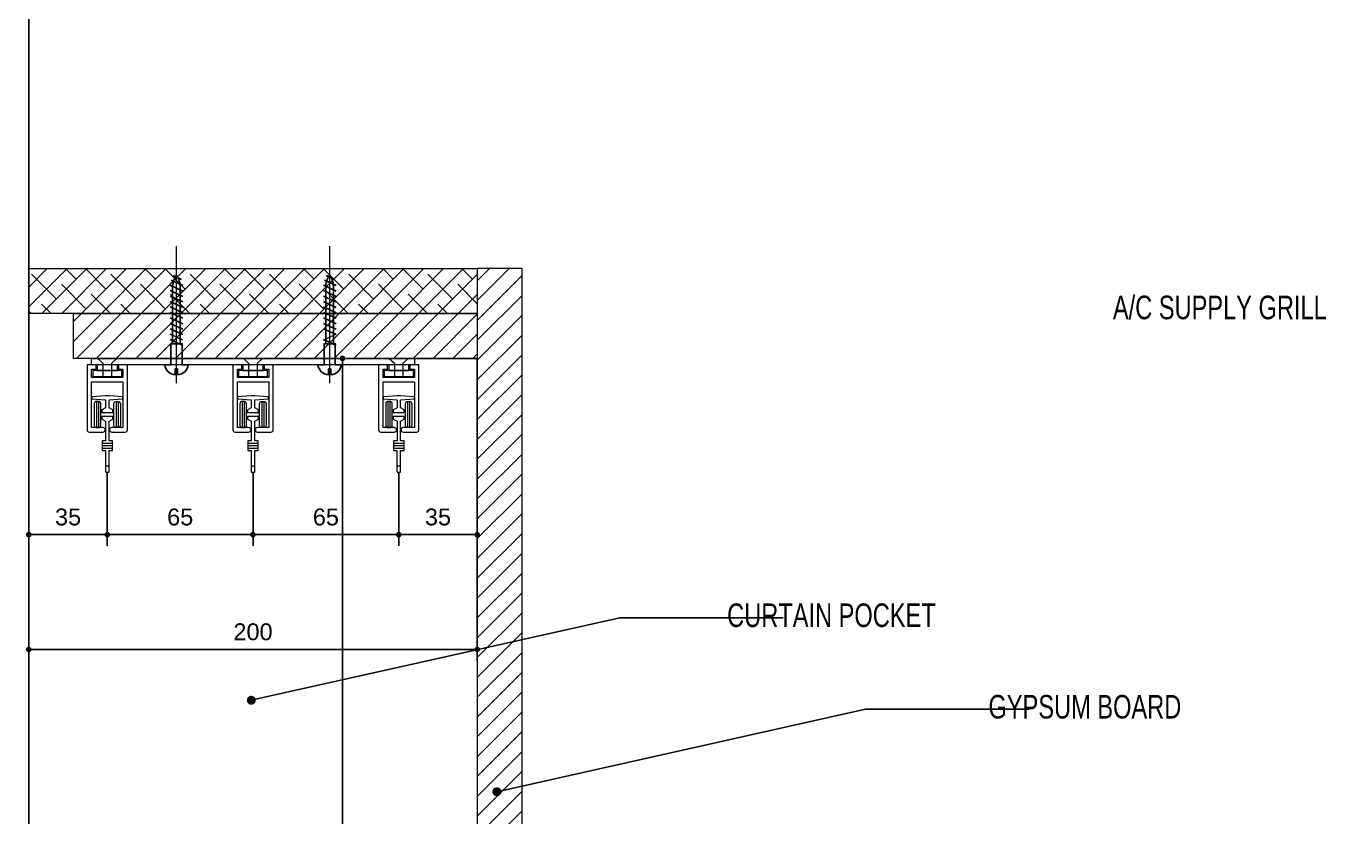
# Model space of a CAD drawing. Header units: inches. Extents: x -20583 to 399182, y -24453 to 525552.
# Drawn here: x 3121 to 3701, y 22308 to 22660 of the extents above; entities that cross this region are included whole.
import ezdxf

# ---------------------------------------------------------------- set-up
doc = ezdxf.new("R2010")
doc.units = ezdxf.units.IN
doc.header["$LTSCALE"] = 1000
doc.header["$MEASUREMENT"] = 0
doc.header["$PDMODE"] = 35
for name, color, linetype in [('8', 8, 'Continuous'), ('A-DIM', 9, 'Continuous'), ('Calliper Gypsum  Elevation', 31, 'Continuous'), ('Layer3', 3, 'Continuous')]:
    doc.layers.add(name, color=color, linetype=linetype)
doc.layers.add('GRC', color=41, linetype='Continuous', lineweight=0)
doc.layers.add('Sanitaire', color=253, linetype='Continuous', lineweight=0)
doc.styles.add('DIM 50', font='romans.shx', dxfattribs={"width": 0.75, "height": 100})
doc.styles.get("Standard").update_dxf_attribs({"font": 'arial.ttf'})
doc.dimstyles.new('chester 5', dxfattribs={"dimscale": 0.05, "dimtxt": 150, "dimasz": 50, "dimexe": 100, "dimexo": 0, "dimgap": 80, "dimtad": 1, "dimdec": 0, "dimzin": 0, "dimdsep": 46, "dimtxsty": 'Standard', "dimblk": 'DOT', "dimcen": 100, "dimclrd": 1, "dimclre": 1, "dimclrt": 3, "dimadec": 0, "dimazin": 0, "dimtfac": 1, "dimtdec": 0, "dimtofl": 0, "dimtmove": 0, "dimatfit": 3, "dimfxl": 1, "dimtolj": 1, "dimtzin": 0, "dimlwd": -1, "dimarcsym": 0})
doc.dimstyles.get("Standard").update_dxf_attribs({"dimtxt": 0.18, "dimasz": 0.18, "dimexe": 0.18, "dimexo": 0.0625, "dimgap": 0.09, "dimtad": 0, "dimtih": 1, "dimtoh": 1, "dimdec": 4, "dimzin": 0, "dimdsep": 46, "dimtxsty": 'Standard', "dimcen": 0.09, "dimadec": 0, "dimazin": 0, "dimtfac": 1, "dimtdec": 4, "dimtofl": 0, "dimtmove": 0, "dimatfit": 3, "dimfxl": 1, "dimtolj": 1, "dimtzin": 0, "dimarcsym": 0})

# ---------------------------------------------------------------- blocks, each defined once
blk = doc.blocks.new('curtain box 21')
at = {"lineweight": 0}
for p, q in [((3862.05, 3149.72), (3856.48, 3152.3)), ((3924.7, 3149.72), (3930.28, 3152.3)), ((3830.72, 3103.79), (3826.03, 3103.79)), ((3830.72, 3102.65), (3826.03, 3102.65)), ((3895.72, 3103.79), (3891.03, 3103.79)), ((3895.72, 3102.65), (3891.03, 3102.65)), ((3960.72, 3103.79), (3956.03, 3103.79)), ((3960.72, 3102.65), (3956.03, 3102.65)), ((3830.72, 3101.5), (3826.03, 3101.5)), ((3895.72, 3101.5), (3891.03, 3101.5)), ((3960.72, 3101.5), (3956.03, 3101.5))]:
    blk.add_line(p, q, dxfattribs=at)
at = {"color": 1, "lineweight": 0}
for p, q in [((3823.55, 3122.34), (3823.55, 3110.68)), ((3824.45, 3122.34), (3824.45, 3110.68)), ((3832.3, 3122.34), (3832.3, 3110.68)), ((3833.21, 3122.34), (3833.21, 3110.68)), ((3888.55, 3122.34), (3888.55, 3110.68)), ((3889.45, 3122.34), (3889.45, 3110.68)), ((3897.3, 3122.34), (3897.3, 3110.68)), ((3898.21, 3122.34), (3898.21, 3110.68)), ((3953.55, 3122.34), (3953.55, 3110.68)), ((3954.45, 3122.34), (3954.45, 3110.68)), ((3962.3, 3122.34), (3962.3, 3110.68)), ((3963.21, 3122.34), (3963.21, 3110.68))]:
    blk.add_line(p, q, dxfattribs=at)
at = {"color": 4, "lineweight": 0}
for points in [[(3859.2, 3130.48), (3859.2, 3191.5)], [(3927.55, 3130.48), (3927.55, 3191.5)]]:
    blk.add_lwpolyline(points, dxfattribs=at)
at = {"color": 1, "lineweight": 0}
for points in [[(3835.38, 3131.03), (3821.38, 3131.03), (3821.38, 3110.68), (3826.38, 3110.68, -1), (3826.38, 3108.68), (3820.38, 3108.68, -0.414214), (3819.38, 3109.68), (3819.38, 3138.68), (3823.38, 3138.68), (3823.38, 3136.68), (3821.38, 3136.68), (3821.38, 3133.03), (3835.38, 3133.03), (3835.38, 3136.68), (3833.38, 3136.68), (3833.38, 3138.68), (3837.38, 3138.68), (3837.38, 3109.68, -0.414214), (3836.38, 3108.68), (3830.38, 3108.68, -1), (3830.38, 3110.68), (3835.38, 3110.68)], [(3900.38, 3131.03), (3886.38, 3131.03), (3886.38, 3110.68), (3891.38, 3110.68, -1), (3891.38, 3108.68), (3885.38, 3108.68, -0.414214), (3884.38, 3109.68), (3884.38, 3138.68), (3888.38, 3138.68), (3888.38, 3136.68), (3886.38, 3136.68), (3886.38, 3133.03), (3900.38, 3133.03), (3900.38, 3136.68), (3898.38, 3136.68), (3898.38, 3138.68), (3902.38, 3138.68), (3902.38, 3109.68, -0.414214), (3901.38, 3108.68), (3895.38, 3108.68, -1), (3895.38, 3110.68), (3900.38, 3110.68)], [(3965.38, 3131.03), (3951.38, 3131.03), (3951.38, 3110.68), (3956.38, 3110.68, -1), (3956.38, 3108.68), (3950.38, 3108.68, -0.414214), (3949.38, 3109.68), (3949.38, 3138.68), (3953.38, 3138.68), (3953.38, 3136.68), (3951.38, 3136.68), (3951.38, 3133.03), (3965.38, 3133.03), (3965.38, 3136.68), (3963.38, 3136.68), (3963.38, 3138.68), (3967.38, 3138.68), (3967.38, 3109.68, -0.414214), (3966.38, 3108.68), (3960.38, 3108.68, -1), (3960.38, 3110.68), (3965.38, 3110.68)], [(3824.45, 3122.34), (3823.55, 3122.34, 0.414214), (3822.55, 3121.34), (3822.55, 3111.68, 0.414214), (3823.55, 3110.68), (3824.45, 3110.68, 0.414214), (3825.45, 3111.68), (3825.45, 3121.34, 0.414214)], [(3832.3, 3122.34), (3833.21, 3122.34, -0.414214), (3834.21, 3121.34), (3834.21, 3111.68, -0.414214), (3833.21, 3110.68), (3832.3, 3110.68, -0.414214), (3831.3, 3111.68), (3831.3, 3121.34, -0.414214)], [(3889.45, 3122.34), (3888.55, 3122.34, 0.414214), (3887.55, 3121.34), (3887.55, 3111.68, 0.414214), (3888.55, 3110.68), (3889.45, 3110.68, 0.414214), (3890.45, 3111.68), (3890.45, 3121.34, 0.414214)], [(3897.3, 3122.34), (3898.21, 3122.34, -0.414214), (3899.21, 3121.34), (3899.21, 3111.68, -0.414214), (3898.21, 3110.68), (3897.3, 3110.68, -0.414214), (3896.3, 3111.68), (3896.3, 3121.34, -0.414214)], [(3954.45, 3122.34), (3953.55, 3122.34, 0.414214), (3952.55, 3121.34), (3952.55, 3111.68, 0.414214), (3953.55, 3110.68), (3954.45, 3110.68, 0.414214), (3955.45, 3111.68), (3955.45, 3121.34, 0.414214)], [(3962.3, 3122.34), (3963.21, 3122.34, -0.414214), (3964.21, 3121.34), (3964.21, 3111.68, -0.414214), (3963.21, 3110.68), (3962.3, 3110.68, -0.414214), (3961.3, 3111.68), (3961.3, 3121.34, -0.414214)]]:
    blk.add_lwpolyline(points, format="xyb", close=True, dxfattribs=at)
at = {"lineweight": 0}
for points in [[(3965.38, 3141.53), (3821.38, 3141.53), (3821.38, 3138.68), (3965.38, 3138.68)], [(3828.38, 3141.53), (3832.61, 3141.53), (3830.33, 3139.35), (3830.33, 3133.53), (3828.38, 3133.53), (3826.43, 3133.53), (3826.43, 3139.35), (3824.14, 3141.53)], [(3893.38, 3141.53), (3897.61, 3141.53), (3895.33, 3139.35), (3895.33, 3133.53), (3893.38, 3133.53), (3891.43, 3133.53), (3891.43, 3139.35), (3889.14, 3141.53)], [(3958.38, 3141.53), (3962.61, 3141.53), (3960.33, 3139.35), (3960.33, 3133.53), (3958.38, 3133.53), (3956.43, 3133.53), (3956.43, 3139.35), (3954.14, 3141.53)], [(3827.62, 3124.77), (3829.14, 3124.77), (3835.33, 3124.36), (3835.33, 3123.52), (3829.14, 3123.12), (3829.14, 3119.46), (3830.81, 3118.55), (3830.81, 3117.46), (3830.81, 3117.46), (3828.38, 3117.46), (3825.94, 3117.46), (3825.94, 3117.46), (3825.94, 3118.55), (3827.62, 3119.46), (3827.62, 3123.12), (3821.43, 3123.52), (3821.43, 3124.36)], [(3892.62, 3124.77), (3894.14, 3124.77), (3900.33, 3124.36), (3900.33, 3123.52), (3894.14, 3123.12), (3894.14, 3119.46), (3895.81, 3118.55), (3895.81, 3117.46), (3895.81, 3117.46), (3893.38, 3117.46), (3890.94, 3117.46), (3890.94, 3117.46), (3890.94, 3118.55), (3892.62, 3119.46), (3892.62, 3123.12), (3886.43, 3123.52), (3886.43, 3124.36)], [(3957.62, 3124.77), (3959.14, 3124.77), (3965.33, 3124.36), (3965.33, 3123.52), (3959.14, 3123.12), (3959.14, 3119.46), (3960.81, 3118.55), (3960.81, 3117.46), (3960.81, 3117.46), (3958.38, 3117.46), (3955.94, 3117.46), (3955.94, 3117.46), (3955.94, 3118.55), (3957.62, 3119.46), (3957.62, 3123.12), (3951.43, 3123.52), (3951.43, 3124.36)]]:
    blk.add_lwpolyline(points, close=True, dxfattribs=at)
at = {"color": 1, "lineweight": 0}
for points in [[(3823.88, 3138.68), (3832.88, 3138.68), (3832.88, 3136.18), (3823.88, 3136.18)], [(3888.88, 3138.68), (3897.88, 3138.68), (3897.88, 3136.18), (3888.88, 3136.18)], [(3953.88, 3138.68), (3962.88, 3138.68), (3962.88, 3136.18), (3953.88, 3136.18)], [(3821.88, 3136.18), (3834.88, 3136.18), (3834.88, 3133.53), (3821.88, 3133.53)], [(3886.88, 3136.18), (3899.88, 3136.18), (3899.88, 3133.53), (3886.88, 3133.53)], [(3951.88, 3136.18), (3964.88, 3136.18), (3964.88, 3133.53), (3951.88, 3133.53)]]:
    blk.add_lwpolyline(points, close=True, dxfattribs=at)
for points in [[(3827.58, 3091.09), (3827.58, 3100.54), (3826.03, 3100.54), (3826.03, 3104.78), (3827.62, 3104.78), (3827.62, 3113.56), (3825.94, 3114.47), (3825.94, 3115.56), (3825.94, 3115.56), (3828.38, 3115.56), (3830.81, 3115.56), (3830.81, 3115.56), (3830.81, 3114.47), (3829.14, 3113.56), (3829.14, 3104.78), (3830.72, 3104.78), (3830.72, 3100.54), (3829.18, 3100.54), (3829.18, 3091.09)], [(3892.58, 3091.09), (3892.58, 3100.54), (3891.03, 3100.54), (3891.03, 3104.78), (3892.62, 3104.78), (3892.62, 3113.56), (3890.94, 3114.47), (3890.94, 3115.56), (3890.94, 3115.56), (3893.38, 3115.56), (3895.81, 3115.56), (3895.81, 3115.56), (3895.81, 3114.47), (3894.14, 3113.56), (3894.14, 3104.78), (3895.72, 3104.78), (3895.72, 3100.54), (3894.18, 3100.54), (3894.18, 3091.09)], [(3957.58, 3091.09), (3957.58, 3100.54), (3956.03, 3100.54), (3956.03, 3104.78), (3957.62, 3104.78), (3957.62, 3113.56), (3955.94, 3114.47), (3955.94, 3115.56), (3955.94, 3115.56), (3958.38, 3115.56), (3960.81, 3115.56), (3960.81, 3115.56), (3960.81, 3114.47), (3959.14, 3113.56), (3959.14, 3104.78), (3960.72, 3104.78), (3960.72, 3100.54), (3959.18, 3100.54), (3959.18, 3091.09)]]:
    blk.add_lwpolyline(points, dxfattribs=at)
at = {"lineweight": 0}
for points in [[(3827.88, 3093.53), (3828.88, 3093.53, -0.414214), (3829.18, 3093.23), (3829.18, 3091.09, -0.414214), (3828.88, 3090.79), (3827.88, 3090.79, -0.414214), (3827.58, 3091.09), (3827.58, 3093.23, -0.414214)], [(3892.88, 3093.53), (3893.88, 3093.53, -0.414214), (3894.18, 3093.23), (3894.18, 3091.09, -0.414214), (3893.88, 3090.79), (3892.88, 3090.79, -0.414214), (3892.58, 3091.09), (3892.58, 3093.23, -0.414214)], [(3957.88, 3093.53), (3958.88, 3093.53, -0.414214), (3959.18, 3093.23), (3959.18, 3091.09, -0.414214), (3958.88, 3090.79), (3957.88, 3090.79, -0.414214), (3957.58, 3091.09), (3957.58, 3093.23, -0.414214)]]:
    blk.add_lwpolyline(points, format="xyb", close=True, dxfattribs=at)
blk = doc.blocks.new('curtain track_3')
for p, q in [((52828.15, -34657.94), (52822.97, -34655.54)), ((52827.53, -34655.19), (52823.82, -34653.47)), ((52896.5, -34657.94), (52891.31, -34655.54)), ((52895.88, -34655.19), (52892.17, -34653.47)), ((52828.15, -34660.37), (52822.58, -34657.78)), ((52828.15, -34662.8), (52822.58, -34660.21)), ((52896.5, -34660.37), (52890.92, -34657.78)), ((52896.5, -34662.8), (52890.92, -34660.21)), ((52828.15, -34665.23), (52822.58, -34662.64)), ((52828.15, -34667.65), (52822.58, -34665.07)), ((52828.15, -34670.08), (52822.58, -34667.49)), ((52896.5, -34665.23), (52890.92, -34662.64)), ((52896.5, -34667.65), (52890.92, -34665.07)), ((52896.5, -34670.08), (52890.92, -34667.49)), ((52828.15, -34672.51), (52822.58, -34669.92)), ((52828.15, -34672.51), (52822.58, -34669.92)), ((52828.15, -34674.94), (52822.58, -34672.35)), ((52896.5, -34672.51), (52890.92, -34669.92)), ((52896.5, -34672.51), (52890.92, -34669.92)), ((52896.5, -34674.94), (52890.92, -34672.35)), ((52828.15, -34677.37), (52822.58, -34674.78)), ((52828.15, -34679.79), (52822.58, -34677.2)), ((52828.15, -34679.79), (52822.58, -34677.2)), ((52896.5, -34677.37), (52890.92, -34674.78)), ((52896.5, -34679.79), (52890.92, -34677.2)), ((52896.5, -34679.79), (52890.92, -34677.2)), ((52828.15, -34684.65), (52822.58, -34682.06)), ((52896.5, -34684.65), (52890.92, -34682.06))]:
    blk.add_line(p, q)
for points in [[(52823.55, -34683.9), (52823.55, -34658.97, -0.149778), (52825.3, -34653.25, 1.883636)], [(52827.05, -34683.9), (52827.05, -34658.97, 0.149778), (52825.3, -34653.25, -1.883636)], [(52891.9, -34683.9), (52891.9, -34658.97, -0.149778), (52893.65, -34653.25, 1.883636)], [(52895.4, -34683.9), (52895.4, -34658.97, 0.149778), (52893.65, -34653.25, -1.883636)]]:
    blk.add_lwpolyline(points, format="xyb")
at = {"color": 4}
for points in [[(52825.3, -34695.12), (52825.82, -34695.12), (52825.82, -34697.66, 0.38819), (52830.51, -34693.25), (52827.8, -34693.25), (52827.8, -34683.9), (52825.3, -34683.9), (52822.81, -34683.9), (52822.81, -34693.25), (52820.1, -34693.25, 0.38819), (52824.79, -34697.66), (52824.79, -34695.12)], [(52893.65, -34695.12), (52894.17, -34695.12), (52894.17, -34697.66, 0.38819), (52898.85, -34693.25), (52896.15, -34693.25), (52896.15, -34683.9), (52893.65, -34683.9), (52891.16, -34683.9), (52891.16, -34693.25), (52888.45, -34693.25, 0.38819), (52893.14, -34697.66), (52893.14, -34695.12)]]:
    blk.add_lwpolyline(points, format="xyb", close=True, dxfattribs=at)
at = {"extrusion": (0, 0, -1), "zscale": -1}
blk.add_blockref('curtain box 21', (-56752.86, -37831.94), dxfattribs=at)
blk = doc.blocks.new('MAK-GF10 structrual elev A')
at = {"layer": 'Layer3'}
blk.add_line((3122.38, 23012.05, 0), (3122.38, 18862.05, 0), dxfattribs=at)
blk = doc.blocks.new('A$Ce2b00592')
at = {"layer": '8'}
h = blk.add_hatch(dxfattribs=at)
h.set_pattern_fill('ANSI38', color=256, scale=50, style=0)
h.set_pattern_definition([(45, (-403142.3564, -117689.638), (-4.41941738, 4.41941738), []), (135, (-403142.3564, -117689.638), (-13.25825215, 4.41941738), [15.625, -9.375])])
h.paths.add_polyline_path([(200.01, 0), (200.01, -20), (0, -20), (0, 0)])
h = blk.add_hatch(dxfattribs=at)
h.set_pattern_fill('ANSI31', color=256, scale=50, style=0)
h.set_pattern_definition([(45, (-403142.3564, -117789.638), (-4.41941738, 4.41941738), [])])
h.paths.add_polyline_path([(200.02, -633.76), (220.02, -633.76), (220.02, 0), (200.02, 0)])
h = blk.add_hatch(dxfattribs=at)
h.set_pattern_fill('ANSI31', color=256, scale=50, style=0)
h.set_pattern_definition([(45, (-403142.3564, -117689.638), (-4.41941738, 4.41941738), [])])
h.paths.add_polyline_path([(200.01, -20), (200.01, -40), (19.99, -40), (19.99, -20)])
at = {"layer": 'GRC'}
for points in [[(200.01, 0), (200.01, -20), (0, -20), (0, 0), (200.01, 0)], [(200.01, -20), (200.01, -40), (19.99, -40), (19.99, -20), (200.01, -20)]]:
    blk.add_lwpolyline(points, dxfattribs=at)
at = {"layer": 'GRC', "elevation": 0}
blk.add_lwpolyline([(200.02, -633.76), (220.02, -633.76), (220.02, 0), (200.02, 0)], close=True, dxfattribs=at)
blk = doc.blocks.new('_Dot')
at = {"color": 0, "linetype": 'ByBlock', "lineweight": -2}
blk.add_line((-0.5, 0), (-1, 0), dxfattribs=at)
at = {"color": 0, "linetype": 'ByBlock', "const_width": 0.5}
blk.add_lwpolyline([(-0.25, 0, 1), (0.25, 0, 1)], format="xyb", close=True, dxfattribs=at)
blk = doc.blocks.new('*D498')
at = {"layer": 'A-DIM', "color": 1, "lineweight": -2, "transparency": 16777216}
for p, q in [((3122.38, 22512.05), (3122.38, 22377.31)), ((3322.38, 22512.05), (3322.38, 22377.31))]:
    blk.add_line(p, q, dxfattribs=at)
at = {"layer": 'A-DIM', "color": 1, "transparency": 16777216}
blk.add_line((3319.88, 22382.31), (3124.88, 22382.31), dxfattribs=at)
at = {"layer": 'Defpoints', "color": 0, "transparency": 16777216}
for p in [(3122.38, 22512.05, 0), (3322.38, 22512.05, 0), (3122.38, 22382.31)]:
    blk.add_point(p, dxfattribs=at)
at = {"layer": 'A-DIM', "color": 1, "transparency": 16777216, "xscale": 2.5, "yscale": 2.5, "zscale": 2.5, "rotation": 180}
blk.add_blockref('_Dot', (3122.38, 22382.31), dxfattribs=at)
at = {"layer": 'A-DIM', "color": 1, "transparency": 16777216, "xscale": 2.5, "yscale": 2.5, "zscale": 2.5}
blk.add_blockref('_Dot', (3322.38, 22382.31), dxfattribs=at)
at = {"layer": 'A-DIM', "color": 3, "transparency": 16777216, "insert": (3222.38, 22390.14), "char_height": 7.5, "attachment_point": 5}
blk.add_mtext('\\A1;200', dxfattribs=at)
blk = doc.blocks.new('*D499')
at = {"layer": 'A-DIM', "color": 1, "lineweight": -2, "transparency": 16777216}
for p, q in [((3322.4, 22512.05), (3257.29, 22512.05)), ((3322.4, 21837.05), (3257.29, 21837.05))]:
    blk.add_line(p, q, dxfattribs=at)
at = {"layer": 'A-DIM', "color": 1, "transparency": 16777216}
blk.add_line((3262.29, 21839.55), (3262.29, 22509.55), dxfattribs=at)
at = {"layer": 'Defpoints', "color": 0, "transparency": 16777216}
for p in [(3262.29, 22512.05), (3322.4, 22512.05, 0), (3322.4, 21837.05, 0)]:
    blk.add_point(p, dxfattribs=at)
at = {"layer": 'A-DIM', "color": 1, "transparency": 16777216, "xscale": 2.5, "yscale": 2.5, "zscale": 2.5}
for p, rotation in [((3262.29, 22512.05), 90), ((3262.29, 21837.05), 270)]:
    blk.add_blockref('_Dot', p, dxfattribs=dict(at, rotation=rotation))
at = {"layer": 'A-DIM', "color": 3, "transparency": 16777216, "insert": (3254.46, 22174.55), "char_height": 7.5, "attachment_point": 5, "rotation": 90}
blk.add_mtext('\\A1;675', dxfattribs=at)
blk = doc.blocks.new('*D500')
at = {"layer": 'A-DIM', "color": 1, "lineweight": -2, "transparency": 16777216}
for p, q in [((3122.38, 22461.32), (3122.38, 22428.48)), ((3157.39, 22461.32), (3157.39, 22428.48))]:
    blk.add_line(p, q, dxfattribs=at)
at = {"layer": 'A-DIM', "color": 1, "transparency": 16777216}
blk.add_line((3124.88, 22433.48), (3154.89, 22433.48), dxfattribs=at)
at = {"layer": 'Defpoints', "color": 0, "transparency": 16777216}
for p in [(3122.38, 22461.32), (3157.39, 22461.32, 0), (3157.39, 22433.48)]:
    blk.add_point(p, dxfattribs=at)
at = {"layer": 'A-DIM', "color": 1, "transparency": 16777216, "xscale": 2.5, "yscale": 2.5, "zscale": 2.5, "rotation": 180}
blk.add_blockref('_Dot', (3122.38, 22433.48), dxfattribs=at)
at = {"layer": 'A-DIM', "color": 1, "transparency": 16777216, "xscale": 2.5, "yscale": 2.5, "zscale": 2.5}
blk.add_blockref('_Dot', (3157.39, 22433.48), dxfattribs=at)
at = {"layer": 'A-DIM', "color": 3, "transparency": 16777216, "insert": (3139.88, 22441.32), "char_height": 7.5, "attachment_point": 5}
blk.add_mtext('\\A1;35', dxfattribs=at)
blk = doc.blocks.new('*D501')
at = {"layer": 'A-DIM', "color": 1, "lineweight": -2, "transparency": 16777216}
for p, q in [((3157.39, 22461.32), (3157.39, 22428.48)), ((3222.39, 22461.32), (3222.39, 22428.48))]:
    blk.add_line(p, q, dxfattribs=at)
at = {"layer": 'A-DIM', "color": 1, "transparency": 16777216}
blk.add_line((3159.89, 22433.48), (3219.89, 22433.48), dxfattribs=at)
at = {"layer": 'Defpoints', "color": 0, "transparency": 16777216}
for p in [(3157.39, 22461.32, 0), (3222.39, 22461.32, 0), (3222.39, 22433.48)]:
    blk.add_point(p, dxfattribs=at)
at = {"layer": 'A-DIM', "color": 1, "transparency": 16777216, "xscale": 2.5, "yscale": 2.5, "zscale": 2.5, "rotation": 180}
blk.add_blockref('_Dot', (3157.39, 22433.48), dxfattribs=at)
at = {"layer": 'A-DIM', "color": 1, "transparency": 16777216, "xscale": 2.5, "yscale": 2.5, "zscale": 2.5}
blk.add_blockref('_Dot', (3222.39, 22433.48), dxfattribs=at)
at = {"layer": 'A-DIM', "color": 3, "transparency": 16777216, "insert": (3189.89, 22441.31), "char_height": 7.5, "attachment_point": 5}
blk.add_mtext('\\A1;65', dxfattribs=at)
blk = doc.blocks.new('*D502')
at = {"layer": 'A-DIM', "color": 1, "lineweight": -2, "transparency": 16777216}
for p, q in [((3222.39, 22461.32), (3222.39, 22428.48)), ((3287.39, 22461.32), (3287.39, 22428.48))]:
    blk.add_line(p, q, dxfattribs=at)
at = {"layer": 'A-DIM', "color": 1, "transparency": 16777216}
blk.add_line((3224.89, 22433.48), (3284.89, 22433.48), dxfattribs=at)
at = {"layer": 'Defpoints', "color": 0, "transparency": 16777216}
for p in [(3222.39, 22461.32, 0), (3287.39, 22461.32, 0), (3287.39, 22433.48)]:
    blk.add_point(p, dxfattribs=at)
at = {"layer": 'A-DIM', "color": 1, "transparency": 16777216, "xscale": 2.5, "yscale": 2.5, "zscale": 2.5, "rotation": 180}
blk.add_blockref('_Dot', (3222.39, 22433.48), dxfattribs=at)
at = {"layer": 'A-DIM', "color": 1, "transparency": 16777216, "xscale": 2.5, "yscale": 2.5, "zscale": 2.5}
blk.add_blockref('_Dot', (3287.39, 22433.48), dxfattribs=at)
at = {"layer": 'A-DIM', "color": 3, "transparency": 16777216, "insert": (3254.89, 22441.31), "char_height": 7.5, "attachment_point": 5}
blk.add_mtext('\\A1;65', dxfattribs=at)
blk = doc.blocks.new('*D503')
at = {"layer": 'A-DIM', "color": 1, "lineweight": -2, "transparency": 16777216}
for p, q in [((3287.39, 22461.32), (3287.39, 22428.48)), ((3322.38, 22461.32), (3322.38, 22428.48))]:
    blk.add_line(p, q, dxfattribs=at)
at = {"layer": 'A-DIM', "color": 1, "transparency": 16777216}
blk.add_line((3289.89, 22433.48), (3319.88, 22433.48), dxfattribs=at)
at = {"layer": 'Defpoints', "color": 0, "transparency": 16777216}
for p in [(3287.39, 22461.32, 0), (3322.38, 22461.32), (3322.38, 22433.48)]:
    blk.add_point(p, dxfattribs=at)
at = {"layer": 'A-DIM', "color": 1, "transparency": 16777216, "xscale": 2.5, "yscale": 2.5, "zscale": 2.5, "rotation": 180}
blk.add_blockref('_Dot', (3287.39, 22433.48), dxfattribs=at)
at = {"layer": 'A-DIM', "color": 1, "transparency": 16777216, "xscale": 2.5, "yscale": 2.5, "zscale": 2.5}
blk.add_blockref('_Dot', (3322.38, 22433.48), dxfattribs=at)
at = {"layer": 'A-DIM', "color": 3, "transparency": 16777216, "insert": (3304.88, 22441.32), "char_height": 7.5, "attachment_point": 5}
blk.add_mtext('\\A1;35', dxfattribs=at)

msp = doc.modelspace()

# ---------------------------------------------------------------- block references
at = {"layer": '8', "color": 2}
msp.add_blockref('MAK-GF10 structrual elev A', (0, 0), dxfattribs=at)
at = {"layer": 'Calliper Gypsum  Elevation', "lineweight": 0}
msp.add_blockref('curtain track_3', (-49637.09, 57202.46, 0), dxfattribs=at)
at = {"layer": 'Sanitaire', "color": 1}
msp.add_blockref('A$Ce2b00592', (3122.38, 22552.05, 0), dxfattribs=at)

# ---------------------------------------------------------------- texts
at = {"layer": 'A-DIM', "color": 3, "ltscale": 500, "char_height": 10.5, "width": 2801.0884, "attachment_point": 1, "style": 'DIM 50'}
for s, insert in [('\\pxqr;{\\fCityBlueprint|b0|i0|c2|p2;A/C SUPPLY GRILL}', (900.22, 22540.02, 0)), ('\\pxqr;{\\fCityBlueprint|b0|i0|c2|p2;CURTAIN POCKET}', (725.8, 22402.81, 0)), ('\\pxqr;{\\fCityBlueprint|b0|i0|c2|p2;GYPSUM BOARD}', (835.33, 22362.03, 0))]:
    msp.add_mtext(s, dxfattribs=dict(at, insert=insert))

# ---------------------------------------------------------------- dimensions: what is measured, and where the dimension line sits
at = {"layer": 'A-DIM', "color": 8}
for base, p1, p2, picture, middle in [((3122.38, 22382.31), (3322.38, 22512.05, 0), (3122.38, 22512.05, 0), '*D498', (3222.38, 22390.14)), ((3157.39, 22433.48), (3122.38, 22461.32), (3157.39, 22461.32, 0), '*D500', (3139.88, 22441.32))]:
    dim = msp.add_linear_dim(base=base, p1=p1, p2=p2, dimstyle='chester 5', dxfattribs=at)
    dim.commit()
    dim.dimension.update_dxf_attribs({"geometry": picture, "text_midpoint": middle})
dim = msp.add_linear_dim(base=(3262.29, 22512.05), p1=(3322.4, 21837.05, 0), p2=(3322.4, 22512.05, 0), angle=90, dimstyle='chester 5', dxfattribs=at)
dim.commit()
dim.dimension.update_dxf_attribs({"geometry": '*D499', "text_midpoint": (3254.46, 22174.55)})
for base, p1, p2, picture, middle in [((3222.39, 22433.48), (3157.39, 22461.32, 0), (3222.39, 22461.32, 0), '*D501', (3189.89, 22441.31)), ((3287.39, 22433.48), (3222.39, 22461.32, 0), (3287.39, 22461.32, 0), '*D502', (3254.89, 22441.31)), ((3322.38, 22433.48), (3287.39, 22461.32, 0), (3322.38, 22461.32), '*D503', (3304.88, 22441.32))]:
    dim = msp.add_linear_dim(base=base, p1=p1, p2=p2, dimstyle='chester 5', override={"dimtmove": 1}, dxfattribs=at)
    dim.commit()
    dim.dimension.update_dxf_attribs({"geometry": picture, "text_midpoint": middle})

# ---------------------------------------------------------------- leaders
at = {"layer": 'A-DIM', "color": 1}
for points in [[(3221.62, 22359.67, 0), (3386.05, 22396.4, 0), (3458.84, 22396.4, 0)], [(3331.15, 22318.89, 0), (3495.58, 22355.62, 0), (3568.37, 22355.62, 0)]]:
    msp.add_leader(points, dimstyle='Standard', override={"dimasz": 4, "dimldrblk": 'Dot', "dimfxl": 0.1, "dimarcsym": 2}, dxfattribs=at)

doc.saveas('drawing.dxf')
